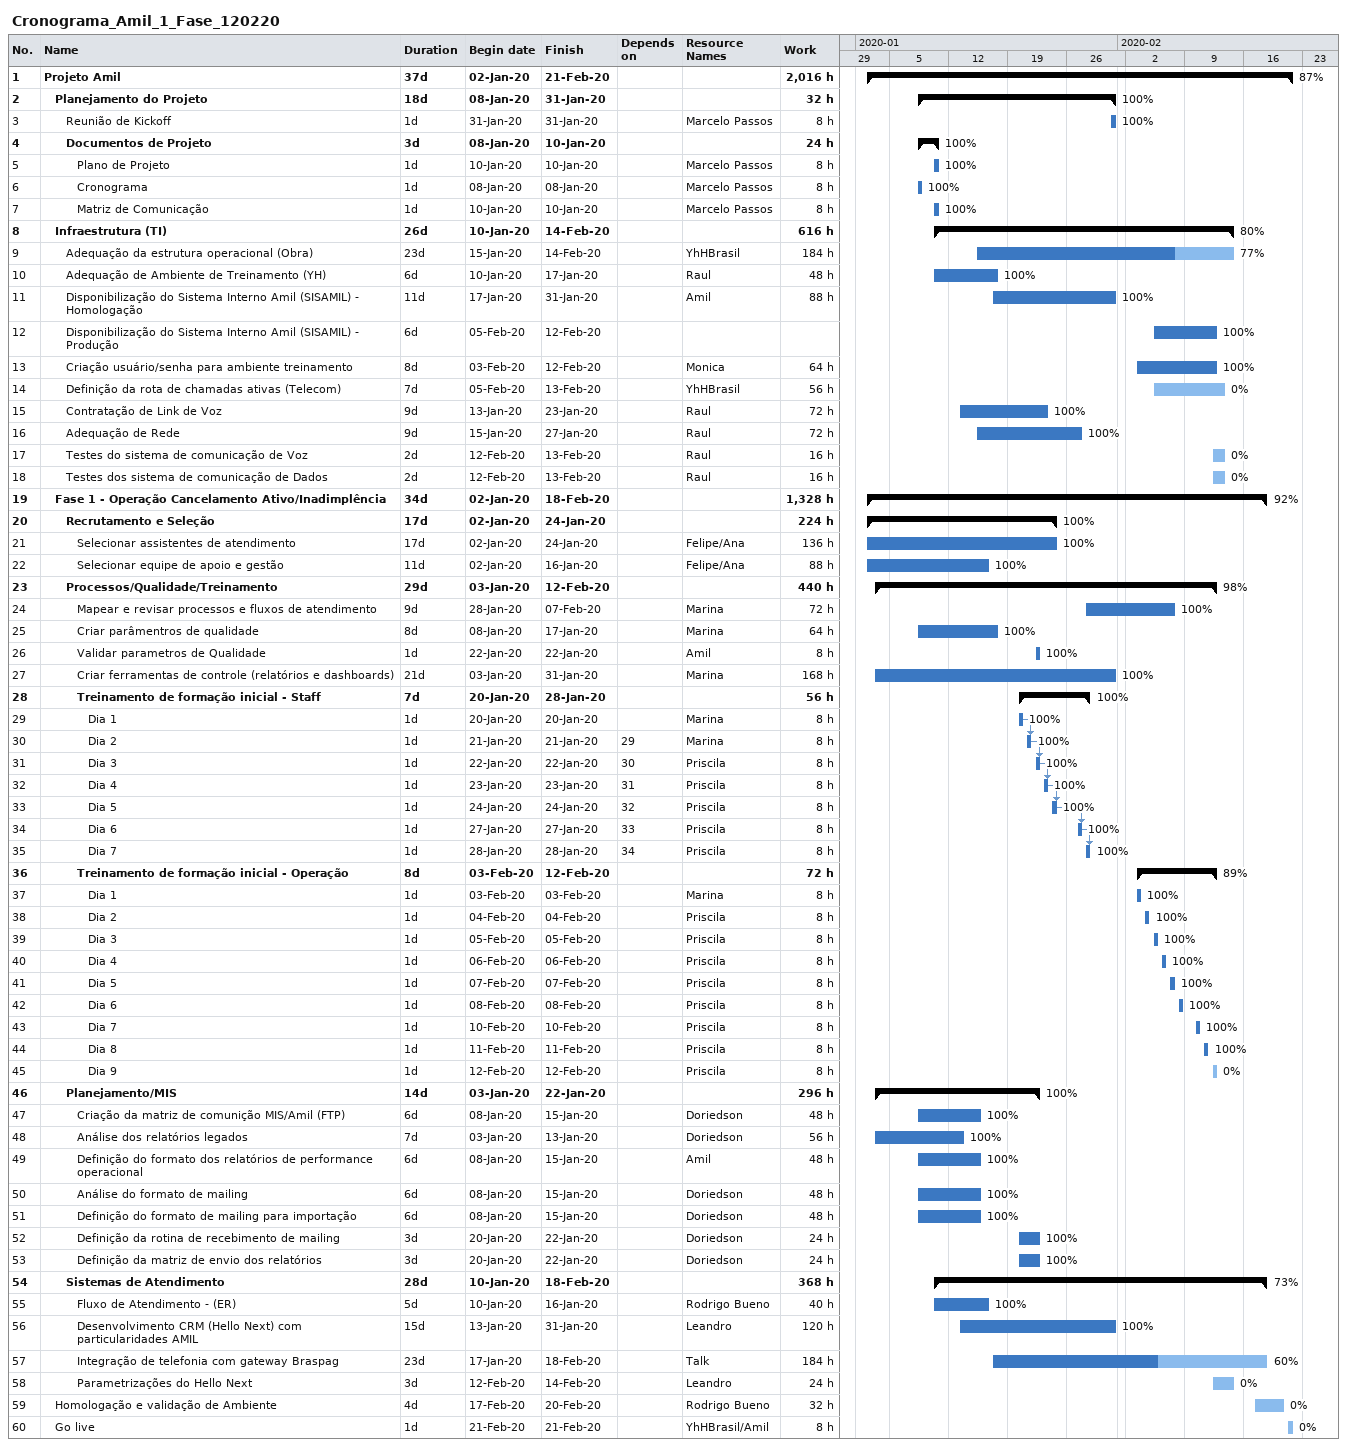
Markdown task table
Cronograma_Amil_1_Fase_120220

| ID | Level | Task | Duration | Start | Finish | Predecessors | Resources | % complete | Work (h) |
|---|---|---|---|---|---|---|---|---|---|
| 1 | 1 | **Projeto Amil** | 37d | 2020-01-02 | 2020-02-21 |  |  | 87 | 2016 |
| 2 | 2 | **Planejamento do Projeto** | 18d | 2020-01-08 | 2020-01-31 |  |  | 100 | 32 |
| 3 | 3 | Reunião de Kickoff | 1d | 2020-01-31 | 2020-01-31 |  | Marcelo Passos | 100 | 8 |
| 4 | 3 | **Documentos de Projeto** | 3d | 2020-01-08 | 2020-01-10 |  |  | 100 | 24 |
| 5 | 4 | Plano de Projeto | 1d | 2020-01-10 | 2020-01-10 |  | Marcelo Passos | 100 | 8 |
| 6 | 4 | Cronograma | 1d | 2020-01-08 | 2020-01-08 |  | Marcelo Passos | 100 | 8 |
| 7 | 4 | Matriz de Comunicação | 1d | 2020-01-10 | 2020-01-10 |  | Marcelo Passos | 100 | 8 |
| 8 | 2 | **Infraestrutura (TI)** | 26d | 2020-01-10 | 2020-02-14 |  |  | 80 | 616 |
| 9 | 3 | Adequação da estrutura operacional (Obra) | 23d | 2020-01-15 | 2020-02-14 |  | YhHBrasil | 77 | 184 |
| 10 | 3 | Adequação de Ambiente de Treinamento (YH) | 6d | 2020-01-10 | 2020-01-17 |  | Raul | 100 | 48 |
| 11 | 3 | Disponibilização do Sistema Interno Amil (SISAMIL) - Homologação | 11d | 2020-01-17 | 2020-01-31 |  | Amil | 100 | 88 |
| 12 | 3 | Disponibilização do Sistema Interno Amil (SISAMIL) - Produção | 6d | 2020-02-05 | 2020-02-12 |  |  | 100 |  |
| 13 | 3 | Criação usuário/senha para ambiente treinamento | 8d | 2020-02-03 | 2020-02-12 |  | Monica | 100 | 64 |
| 14 | 3 | Definição da rota de chamadas ativas (Telecom) | 7d | 2020-02-05 | 2020-02-13 |  | YhHBrasil | 0 | 56 |
| 15 | 3 | Contratação de Link de Voz | 9d | 2020-01-13 | 2020-01-23 |  | Raul | 100 | 72 |
| 16 | 3 | Adequação de Rede | 9d | 2020-01-15 | 2020-01-27 |  | Raul | 100 | 72 |
| 17 | 3 | Testes do sistema de comunicação de Voz | 2d | 2020-02-12 | 2020-02-13 |  | Raul | 0 | 16 |
| 18 | 3 | Testes dos sistema de comunicação de Dados | 2d | 2020-02-12 | 2020-02-13 |  | Raul | 0 | 16 |
| 19 | 2 | **Fase 1 - Operação Cancelamento Ativo/Inadimplência** | 34d | 2020-01-02 | 2020-02-18 |  |  | 92 | 1328 |
| 20 | 3 | **Recrutamento e Seleção** | 17d | 2020-01-02 | 2020-01-24 |  |  | 100 | 224 |
| 21 | 4 | Selecionar assistentes de atendimento | 17d | 2020-01-02 | 2020-01-24 |  | Felipe/Ana | 100 | 136 |
| 22 | 4 | Selecionar equipe de apoio e gestão | 11d | 2020-01-02 | 2020-01-16 |  | Felipe/Ana | 100 | 88 |
| 23 | 3 | **Processos/Qualidade/Treinamento** | 29d | 2020-01-03 | 2020-02-12 |  |  | 98 | 440 |
| 24 | 4 | Mapear e revisar processos e fluxos de atendimento | 9d | 2020-01-28 | 2020-02-07 |  | Marina | 100 | 72 |
| 25 | 4 | Criar parâmentros de qualidade | 8d | 2020-01-08 | 2020-01-17 |  | Marina | 100 | 64 |
| 26 | 4 | Validar parametros de Qualidade | 1d | 2020-01-22 | 2020-01-22 |  | Amil | 100 | 8 |
| 27 | 4 | Criar ferramentas de controle (relatórios e dashboards) | 21d | 2020-01-03 | 2020-01-31 |  | Marina | 100 | 168 |
| 28 | 4 | **Treinamento de formação inicial - Staff** | 7d | 2020-01-20 | 2020-01-28 |  |  | 100 | 56 |
| 29 | 5 | Dia 1 | 1d | 2020-01-20 | 2020-01-20 |  | Marina | 100 | 8 |
| 30 | 5 | Dia 2 | 1d | 2020-01-21 | 2020-01-21 | 29 | Marina | 100 | 8 |
| 31 | 5 | Dia 3 | 1d | 2020-01-22 | 2020-01-22 | 30 | Priscila | 100 | 8 |
| 32 | 5 | Dia 4 | 1d | 2020-01-23 | 2020-01-23 | 31 | Priscila | 100 | 8 |
| 33 | 5 | Dia 5 | 1d | 2020-01-24 | 2020-01-24 | 32 | Priscila | 100 | 8 |
| 34 | 5 | Dia 6 | 1d | 2020-01-27 | 2020-01-27 | 33 | Priscila | 100 | 8 |
| 35 | 5 | Dia 7 | 1d | 2020-01-28 | 2020-01-28 | 34 | Priscila | 100 | 8 |
| 36 | 4 | **Treinamento de formação inicial - Operação** | 8d | 2020-02-03 | 2020-02-12 |  |  | 89 | 72 |
| 37 | 5 | Dia 1 | 1d | 2020-02-03 | 2020-02-03 |  | Marina | 100 | 8 |
| 38 | 5 | Dia 2 | 1d | 2020-02-04 | 2020-02-04 |  | Priscila | 100 | 8 |
| 39 | 5 | Dia 3 | 1d | 2020-02-05 | 2020-02-05 |  | Priscila | 100 | 8 |
| 40 | 5 | Dia 4 | 1d | 2020-02-06 | 2020-02-06 |  | Priscila | 100 | 8 |
| 41 | 5 | Dia 5 | 1d | 2020-02-07 | 2020-02-07 |  | Priscila | 100 | 8 |
| 42 | 5 | Dia 6 | 1d | 2020-02-08 | 2020-02-08 |  | Priscila | 100 | 8 |
| 43 | 5 | Dia 7 | 1d | 2020-02-10 | 2020-02-10 |  | Priscila | 100 | 8 |
| 44 | 5 | Dia 8 | 1d | 2020-02-11 | 2020-02-11 |  | Priscila | 100 | 8 |
| 45 | 5 | Dia 9 | 1d | 2020-02-12 | 2020-02-12 |  | Priscila | 0 | 8 |
| 46 | 3 | **Planejamento/MIS** | 14d | 2020-01-03 | 2020-01-22 |  |  | 100 | 296 |
| 47 | 4 | Criação da matriz de comunição MIS/Amil (FTP) | 6d | 2020-01-08 | 2020-01-15 |  | Doriedson | 100 | 48 |
| 48 | 4 | Análise dos relatórios legados | 7d | 2020-01-03 | 2020-01-13 |  | Doriedson | 100 | 56 |
| 49 | 4 | Definição do formato dos relatórios de performance operacional | 6d | 2020-01-08 | 2020-01-15 |  | Amil | 100 | 48 |
| 50 | 4 | Análise do formato de mailing | 6d | 2020-01-08 | 2020-01-15 |  | Doriedson | 100 | 48 |
| 51 | 4 | Definição do formato de mailing para importação | 6d | 2020-01-08 | 2020-01-15 |  | Doriedson | 100 | 48 |
| 52 | 4 | Definição da rotina de recebimento de mailing | 3d | 2020-01-20 | 2020-01-22 |  | Doriedson | 100 | 24 |
| 53 | 4 | Definição da matriz de envio dos relatórios | 3d | 2020-01-20 | 2020-01-22 |  | Doriedson | 100 | 24 |
| 54 | 3 | **Sistemas de Atendimento** | 28d | 2020-01-10 | 2020-02-18 |  |  | 73 | 368 |
| 55 | 4 | Fluxo de Atendimento - (ER) | 5d | 2020-01-10 | 2020-01-16 |  | Rodrigo Bueno | 100 | 40 |
| 56 | 4 | Desenvolvimento CRM (Hello Next) com particularidades AMIL | 15d | 2020-01-13 | 2020-01-31 |  | Leandro | 100 | 120 |
| 57 | 4 | Integração de telefonia com gateway Braspag | 23d | 2020-01-17 | 2020-02-18 |  | Talk | 60 | 184 |
| 58 | 4 | Parametrizações do Hello Next | 3d | 2020-02-12 | 2020-02-14 |  | Leandro | 0 | 24 |
| 59 | 2 | Homologação e validação de Ambiente | 4d | 2020-02-17 | 2020-02-20 |  | Rodrigo Bueno | 0 | 32 |
| 60 | 2 | Go live | 1d | 2020-02-21 | 2020-02-21 |  | YhHBrasil/Amil | 0 | 8 |
